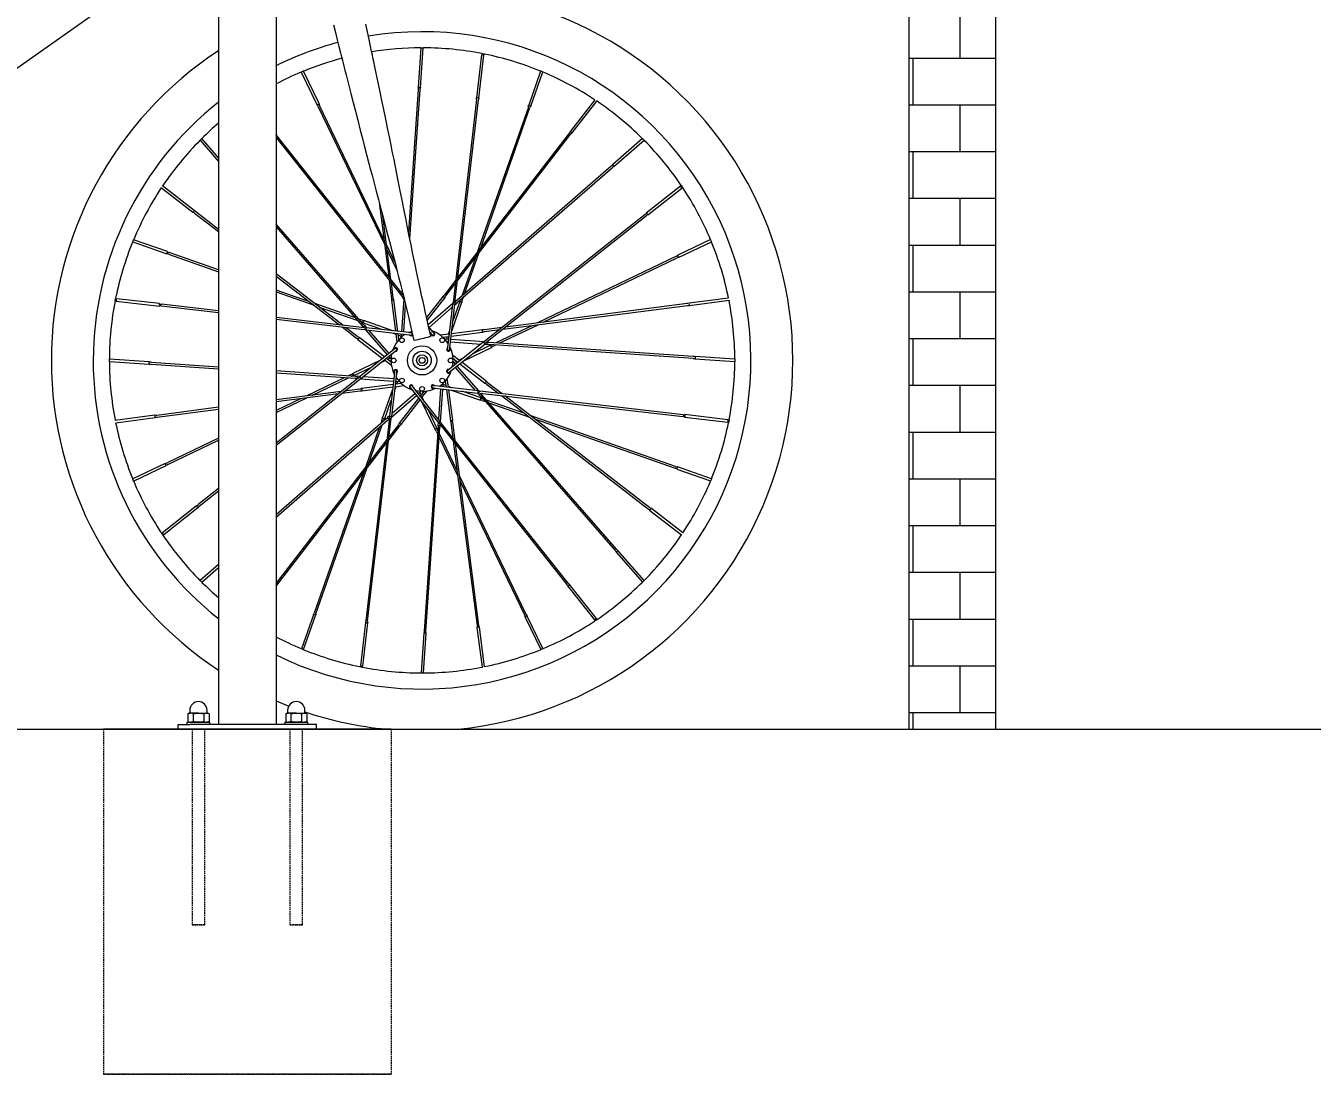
# Model space of a CAD drawing. Header units: millimetres. Extents: x 468 to 13607, y -402 to 3127.
# Drawn here: x 10527 to 11645, y 1737 to 2648 of the extents above; entities that cross this region are included whole.
import ezdxf

# ---------------------------------------------------------------- set-up
doc = ezdxf.new("R2010")
doc.units = ezdxf.units.MM
doc.linetypes.add('HIDDEN', pattern=[1.905, 1.27, -0.635])
for name, color, linetype, lineweight in [('ZANO_R', 7, 'Continuous', 0), ('ZANO_R_przerywana', 7, 'HIDDEN', 0), ('ZANO_W', 1, 'Continuous', 0)]:
    doc.layers.add(name, color=color, linetype=linetype, lineweight=lineweight)
doc.styles.get("Standard").update_dxf_attribs({"font": 'ARIALUNI.TTF'})
doc.dimstyles.new('pl i ang', dxfattribs={"dimtxt": 50, "dimasz": 50, "dimexe": 1.25, "dimexo": 0.625, "dimgap": 10, "dimtad": 1, "dimtoh": 1, "dimtxsty": 'Standard', "dimcen": 2.5, "dimclrd": 1, "dimclre": 1, "dimclrt": 1, "dimadec": 0, "dimazin": 0, "dimtfac": 1, "dimtmove": 0, "dimatfit": 3, "dimfxl": 1, "dimarcsym": 1})

# ---------------------------------------------------------------- blocks, each defined once
blk = doc.blocks.new('*D496')
at = {"layer": 'ZANO_W', "color": 1, "lineweight": -2}
blk.add_arc((9994.4, 2786.6), 159.7, 284.3922, 345.6078, dxfattribs=at)
at = {"layer": 'ZANO_W', "color": 1}
for points in [[(10155.7, 2746.1), (10142.4, 2747.7), (10154.1, 2786.6)], [(10033.2, 2638.6), (10034.9, 2625.3), (9994.4, 2626.9)]]:
    blk.add_solid(points, dxfattribs=at)
at = {"layer": 'ZANO_W', "color": 1, "insert": (10085.7, 2695.3), "char_height": 40, "attachment_point": 5, "rotation": 45}
blk.add_mtext('90%%d', dxfattribs=at)

msp = doc.modelspace()

# ---------------------------------------------------------------- hatches: boundary and pattern name
at = {"layer": 'ZANO_R', "ltscale": 10, "transparency": 33554602}
h = msp.add_hatch(dxfattribs=at)
h.set_pattern_fill('AR-B816', color=256, scale=0.2)
h.set_pattern_definition([(0, (0, 2660.636), (0, 40.64), []), (90, (0, 2660.636), (-40.64, 40.64), [40.64, -40.64])])
h.paths.add_polyline_path([(11294.4, 3036.6), (11294.4, 2036.6), (11369.4, 2036.6), (11369.4, 3036.6)])

# ---------------------------------------------------------------- linework, layer by layer
at = {"layer": 'ZANO_R'}
for p, q in [((11294.4, 2036.6), (11294.4, 3036.6)), ((11369.4, 3036.6), (11369.4, 2036.6)), ((10744.4, 2836.6), (10744.4, 2040.6)), ((10694.4, 2786.6), (10694.4, 2040.6)), ((10668.9, 2050.6), (10667.7, 2049.9)), ((10667.7, 2049.9), (10667.7, 2043.3)), ((10668.9, 2050.6), (10670, 2050.6)), ((10669.4, 2053.1), (10669.4, 2050.8)), ((10676.9, 2050.6), (10670, 2050.6)), ((10672.3, 2049.9), (10672.3, 2043.3)), ((10676.9, 2050.6), (10683.8, 2050.6)), ((10681.5, 2049.9), (10681.5, 2043.3)), ((10683.8, 2050.6), (10684.9, 2050.6)), ((10684.4, 2050.8), (10684.4, 2053.1)), ((10686.1, 2049.9), (10684.9, 2050.6)), ((10686.1, 2049.9), (10686.1, 2043.3)), ((10753.9, 2050.6), (10752.7, 2049.9)), ((10752.7, 2049.9), (10752.7, 2043.3)), ((10753.9, 2050.6), (10755, 2050.6)), ((10754.4, 2053.1), (10754.4, 2050.8)), ((10761.9, 2050.6), (10755, 2050.6)), ((10757.3, 2049.9), (10757.3, 2043.3)), ((10761.9, 2050.6), (10768.8, 2050.6)), ((10766.5, 2049.9), (10766.5, 2043.3)), ((10768.8, 2050.6), (10769.9, 2050.6)), ((10769.4, 2050.8), (10769.4, 2053.1)), ((10771.1, 2049.9), (10769.9, 2050.6)), ((10771.1, 2049.9), (10771.1, 2043.3)), ((9415.7, 2036.6), (11795.8, 2036.6)), ((10594.4, 2036.6), (10844.4, 2036.6)), ((10844.4, 2036.6), (10594.4, 2036.6)), ((10659.4, 2036.6), (10659.4, 2040.6)), ((10659.4, 2040.6), (10669.4, 2040.6)), ((10666.9, 2042.6), (10666.9, 2040.6)), ((10666.9, 2042.6), (10686.9, 2042.6)), ((10667.7, 2043.3), (10668.9, 2042.6)), ((10769.4, 2040.6), (10669.4, 2040.6)), ((10682.4, 2036.6), (10671.4, 2036.6)), ((10682.4, 2036.6), (10671.4, 2036.6)), ((10684.9, 2042.6), (10686.1, 2043.3)), ((10686.9, 2040.6), (10686.9, 2042.6)), ((10751.9, 2042.6), (10751.9, 2040.6)), ((10751.9, 2042.6), (10771.9, 2042.6)), ((10752.7, 2043.3), (10753.9, 2042.6)), ((10767.4, 2036.6), (10756.4, 2036.6)), ((10767.4, 2036.6), (10756.4, 2036.6)), ((10779.4, 2040.6), (10769.4, 2040.6)), ((10769.9, 2042.6), (10771.1, 2043.3)), ((10771.9, 2040.6), (10771.9, 2042.6)), ((10779.4, 2036.6), (10779.4, 2040.6)), ((10844.6, 2036.6), (10871.2, 2036.6)), ((10871.2, 2036.6), (10902.3, 2036.6))]:
    msp.add_line(p, q, dxfattribs=at)
at = {"layer": 'ZANO_R', "color": 253}
for p, q in [((10331.8, 2479.2), (10656, 2707.8)), ((10870.2, 2628.9), (10867.8, 2594.3)), ((10869.8, 2594.2), (10872.2, 2628.9)), ((10922.8, 2622.9), (10918.5, 2585.5)), ((10920.5, 2585.2), (10924.8, 2622.6)), ((10766.2, 2607.8), (10779.8, 2579.5)), ((10781.7, 2580.4), (10768.1, 2608.6)), ((10974.2, 2608.6), (10963.8, 2579)), ((10965.7, 2578.3), (10976.1, 2607.9)), ((10867.9, 2592.8), (10859.4, 2468.7)), ((10860.5, 2463), (10869.5, 2592.7)), ((10918.5, 2583.9), (10898.1, 2407.5)), ((10899.6, 2407.3), (10920.1, 2583.7)), ((11021.2, 2583.8), (11000, 2556.3)), ((11001.7, 2555.1), (11022.9, 2582.6)), ((10780.7, 2578.2), (10838.7, 2457.5)), ((10838.1, 2462.3), (10782.1, 2578.8)), ((10963.5, 2577.4), (10919.1, 2451.1)), ((10922.1, 2454.9), (10964.9, 2576.9)), ((10678.3, 2548.6), (10694.4, 2530.2)), ((10694.4, 2533.2), (10679.8, 2550)), ((10744.8, 2553.3), (10744.4, 2553.8)), ((10744.4, 2550.9), (10854.7, 2411.7)), ((10854.8, 2414.1), (10745.6, 2551.9)), ((10901.8, 2426.1), (11000.5, 2554)), ((10999.3, 2554.9), (10902.1, 2429)), ((11062.6, 2550.1), (11036.5, 2527.3)), ((11037.8, 2525.8), (11064, 2548.6)), ((11035.5, 2526.1), (10901.3, 2409.2)), ((10902.3, 2408.1), (11036.5, 2524.9)), ((10644.7, 2507.2), (10672.1, 2486)), ((10673.3, 2487.6), (10645.8, 2508.9)), ((11095.6, 2508.6), (11066, 2485.2)), ((11067.3, 2483.6), (11096.8, 2507)), ((10834, 2494.3), (10842.3, 2429.8)), ((10673.5, 2485.3), (10694.4, 2469.1)), ((10694.4, 2471), (10674.4, 2486.5)), ((10844.1, 2427.5), (10837, 2482.9)), ((11065, 2484), (10925.8, 2373.8)), ((10926.7, 2372.6), (11065.9, 2482.8)), ((10820.4, 2388.3), (10744.4, 2475.5)), ((10744.4, 2473.2), (10819.2, 2387.3)), ((10619.8, 2460.1), (10649.4, 2449.7)), ((10650.1, 2451.7), (10620.6, 2462)), ((11121.8, 2462.2), (11093.5, 2448.6)), ((11094.4, 2446.8), (11122.6, 2460.3)), ((10651, 2449.5), (10694.4, 2434.2)), ((10694.4, 2435.8), (10651.5, 2450.9)), ((10847.5, 2442.6), (10840.2, 2457.9)), ((10840.8, 2453.1), (10849.5, 2435.1)), ((10908.1, 2415.1), (10920.5, 2450.3)), ((10917.5, 2446.5), (10905.8, 2413.1)), ((11092.2, 2447.7), (10971.5, 2389.7)), ((10976.3, 2390.3), (11092.9, 2446.3)), ((10802.4, 2387.7), (10744.4, 2432.5)), ((10744.4, 2430.5), (10799.4, 2388.1)), ((10842.7, 2426.9), (10844.7, 2411.1)), ((10900.3, 2426.7), (10890.6, 2414.1)), ((10773.5, 2408.1), (10744.4, 2418.3)), ((10744.4, 2416.7), (10777.3, 2405.1)), ((10846.2, 2411.3), (10844.5, 2424.6)), ((10891.8, 2413.2), (10900, 2423.7)), ((10605.5, 2408.8), (10643, 2404.4)), ((10643.2, 2406.5), (10605.8, 2410.8)), ((10644.5, 2404.5), (10694.4, 2398.7)), ((10694.4, 2400.3), (10644.7, 2406)), ((10813.3, 2394.1), (10778.1, 2406.5)), ((10781.9, 2403.5), (10815.3, 2391.8)), ((10844.6, 2409.5), (10848.1, 2382.7)), ((10850.2, 2382.4), (10846.7, 2409.8)), ((10855.2, 2410.8), (10853.2, 2382.1)), ((10855.2, 2381.9), (10856.9, 2405.5)), ((10855.4, 2410.3), (10855.8, 2409.9)), ((10889.4, 2413), (10875.1, 2394.5)), ((10875.7, 2391.9), (10891.1, 2411.8)), ((10897.8, 2406.5), (10876.6, 2388)), ((10877.3, 2385.9), (10897.3, 2403.4)), ((10897.6, 2405.9), (10893.3, 2368.5)), ((10895.3, 2368.3), (10899.7, 2405.7)), ((10897, 2382.6), (10905.8, 2407.8)), ((10903.9, 2408.5), (10898, 2391.7)), ((10899.6, 2405.4), (10901.3, 2406.8)), ((10900, 2408.4), (10899.7, 2408.1)), ((10904.8, 2410.2), (10904.7, 2409.9)), ((10906.1, 2409.4), (10907.1, 2412.2)), ((10941.5, 2384.3), (11101.8, 2405)), ((11101.6, 2406.5), (10943.8, 2386.1)), ((11137.5, 2411.3), (11103.1, 2406.9)), ((11103.4, 2404.9), (11137.9, 2409.4)), ((10821.1, 2385.6), (10744.4, 2394.5)), ((10744.4, 2392.9), (10821, 2384)), ((10819, 2392.1), (10816.2, 2393.1)), ((10801.8, 2386.3), (10814.3, 2376.6)), ((10815.3, 2377.8), (10804.7, 2385.9)), ((10818.2, 2390.8), (10818.5, 2390.6)), ((10819.9, 2389.9), (10836.7, 2384)), ((10820, 2386), (10820.3, 2385.6)), ((10845.8, 2382.9), (10820.6, 2391.8)), ((10823.1, 2385.6), (10821.6, 2387.3)), ((10821.9, 2383.8), (10840.9, 2362.1)), ((10822.5, 2383.6), (10859.9, 2379.3)), ((10860.1, 2381.3), (10822.7, 2385.6)), ((10842.5, 2363.3), (10825.1, 2383.3)), ((10845.4, 2381), (10848.5, 2379.9)), ((10860.7, 2381.2), (10861.1, 2381.5)), ((10880.4, 2382.1), (10877, 2386.4)), ((10878.1, 2381.8), (10878.8, 2380.8)), ((10895, 2383), (10893.9, 2380)), ((10896.5, 2378.2), (10923.8, 2381.8)), ((10923.6, 2383.8), (10896.7, 2380.3)), ((10940.9, 2385.8), (10925.2, 2383.7)), ((10925.4, 2382.2), (10938.6, 2383.9)), ((10967.1, 2387.6), (10935.2, 2372.3)), ((10938.3, 2372.1), (10971.9, 2388.2)), ((10815.4, 2375.4), (10836.9, 2358.9)), ((10838.5, 2360.2), (10816.6, 2377)), ((10848.4, 2380.6), (10849.3, 2373)), ((10851.1, 2375.2), (10850.4, 2380.4)), ((10850.6, 2379.1), (10852.9, 2378.3)), ((10853.1, 2380.1), (10852.9, 2377)), ((10855, 2378.8), (10855.1, 2379.8)), ((10855.9, 2379.4), (10855.1, 2379.7)), ((10894.6, 2380.1), (10887, 2379.1)), ((10889.2, 2377.3), (10894.4, 2378)), ((10894.1, 2375.4), (10891, 2375.6)), ((10893.1, 2377.8), (10892.3, 2375.5)), ((10892.8, 2373.4), (10893.9, 2373.3)), ((10893.4, 2372.5), (10893.7, 2373.3)), ((10924.4, 2373), (10894.9, 2349.6)), ((10895.9, 2373.2), (10922.3, 2371.4)), ((10924.9, 2373.2), (10896.1, 2375.2)), ((10896.1, 2348), (10925.6, 2371.4)), ((10930.6, 2370.3), (10914.6, 2362.7)), ((10925.4, 2371.2), (10927.6, 2371)), ((10927.8, 2373), (10927.3, 2373.1)), ((10929.2, 2371.2), (11106.7, 2359)), ((11106.8, 2360.5), (10929.3, 2372.7)), ((10932.4, 2370.9), (10932.1, 2370.8)), ((10932.8, 2369.4), (10935.5, 2370.7)), ((10846.3, 2366.4), (10816.8, 2343)), ((10818.1, 2341.4), (10847.6, 2364.8)), ((10844.3, 2355.7), (10840.2, 2358.9)), ((10841.1, 2358.1), (10843.4, 2359.2)), ((10842.2, 2360.5), (10844.3, 2358.2)), ((10844.5, 2361), (10843.8, 2361.8)), ((10844.7, 2362.1), (10843.9, 2361.7)), ((10903.9, 2356.8), (10897.9, 2361.5)), ((10898.2, 2358.7), (10902.3, 2355.5)), ((10906.3, 2358.7), (10903.4, 2357.3)), ((10907.4, 2356.9), (10931.5, 2368.5)), ((11108.2, 2358.6), (11142.9, 2356.2)), ((11142.9, 2358.3), (11108.4, 2360.6)), ((10634.2, 2355.8), (10599.5, 2358.2)), ((10599.5, 2356.1), (10634.1, 2353.8)), ((10635.7, 2353.9), (10694.4, 2349.9)), ((10694.4, 2351.4), (10635.8, 2355.4)), ((10813.3, 2343.2), (10744.4, 2348)), ((10835.1, 2357.5), (10811, 2345.9)), ((10811.8, 2344), (10827.8, 2351.7)), ((10836.2, 2355.7), (10839.1, 2357.1)), ((10838.5, 2357.6), (10844.6, 2352.9)), ((10847.3, 2347.7), (10847.3, 2347.5)), ((10897.8, 2352.3), (10898.6, 2352.7)), ((10897.9, 2353.4), (10898.6, 2352.6)), ((10900.2, 2353.9), (10898.2, 2356.2)), ((10901.3, 2356.3), (10899.1, 2355.2)), ((10900, 2351.1), (10917.4, 2331.1)), ((10920.5, 2330.6), (10901.6, 2352.3)), ((10904, 2354.2), (10925.8, 2337.4)), ((10927, 2339), (10905.6, 2355.5)), ((10744.4, 2346.4), (10813.1, 2341.7)), ((10815.7, 2341.8), (10744.4, 2285.3)), ((10744.4, 2283.4), (10816.7, 2340.6)), ((10804.2, 2342.3), (10770.5, 2326.2)), ((10775.3, 2326.8), (10807.2, 2342.1)), ((10809.7, 2345), (10806.9, 2343.7)), ((10810, 2343.4), (10810.3, 2343.6)), ((10814.7, 2341.3), (10815.1, 2341.3)), ((10817.1, 2343.2), (10814.8, 2343.4)), ((10817.6, 2341.1), (10846.3, 2339.2)), ((10846, 2336.1), (10818.6, 2332.6)), ((10846.6, 2341.2), (10820.1, 2343)), ((10847.1, 2346.1), (10842.8, 2308.7)), ((10844.8, 2308.4), (10849.2, 2345.9)), ((10853.2, 2337.1), (10848.1, 2336.4)), ((10848.4, 2339), (10851.5, 2338.8)), ((10849.7, 2341), (10848.6, 2341.1)), ((10849, 2341.9), (10848.7, 2341)), ((10849.3, 2336.6), (10850.1, 2338.9)), ((10889.4, 2334.3), (10889.6, 2337.4)), ((10891.8, 2335.3), (10889.5, 2336.1)), ((10891.3, 2339.2), (10892, 2334)), ((10894.1, 2333.8), (10893.1, 2341.4)), ((10927.2, 2336.6), (10937.8, 2328.5)), ((10940.7, 2328.1), (10928.1, 2337.8)), ((10800.9, 2330.1), (10744.4, 2322.8)), ((10744.4, 2321.3), (10798.6, 2328.3)), ((10801.5, 2328.6), (10817.3, 2330.7)), ((10817.1, 2332.2), (10803.9, 2330.5)), ((10818.9, 2330.6), (10845.7, 2334.1)), ((10845.5, 2331.8), (10836.6, 2306.6)), ((10844.6, 2307.9), (10866.4, 2326.8)), ((10865.1, 2328.4), (10845.1, 2311)), ((10847.5, 2331.4), (10848.6, 2334.4)), ((10847.8, 2334.3), (10855.4, 2335.3)), ((10862, 2332.3), (10885.4, 2302.8)), ((10887, 2304), (10863.6, 2333.6)), ((10866.4, 2330.7), (10866.7, 2329.9)), ((10867.4, 2330.5), (10866.6, 2329.8)), ((10867.9, 2328.2), (10870.2, 2330.2)), ((10870.3, 2327.1), (10869.2, 2329.3)), ((10872.7, 2330.2), (10869.5, 2326.1)), ((10870.8, 2324.5), (10875.5, 2330.6)), ((10872.7, 2322.1), (10871.3, 2325.1)), ((10882.3, 2333.1), (10919.7, 2328.8)), ((10920, 2330.8), (10882.6, 2335.1)), ((10887.2, 2332.5), (10885.4, 2306.1)), ((10886.5, 2335), (10887.4, 2334.7)), ((10887.3, 2303.5), (10889.2, 2332.3)), ((10887.4, 2335.6), (10887.4, 2334.6)), ((10892.3, 2332), (10895.8, 2304.6)), ((10897.1, 2333.4), (10894, 2334.5)), ((10897.8, 2304.8), (10894.4, 2331.7)), ((10896.6, 2331.4), (10921.8, 2322.6)), ((10922.5, 2324.5), (10905.8, 2330.4)), ((10919.4, 2328.8), (10920.9, 2327.1)), ((10921.3, 2328.8), (11097.7, 2308.4)), ((11097.9, 2309.9), (10921.5, 2330.3)), ((10922.4, 2328.4), (10922.1, 2328.7)), ((10922.1, 2326.1), (11039, 2192)), ((11040.1, 2193), (10923.2, 2327.1)), ((10940.1, 2326.7), (11068, 2227.9)), ((11069, 2229.1), (10943, 2326.3)), ((10694.4, 2316.4), (10640.7, 2309.4)), ((10640.8, 2307.9), (10694.4, 2314.8)), ((10744.4, 2311.9), (10771, 2324.7)), ((10766.2, 2324.1), (10744.4, 2313.6)), ((10838.5, 2305.9), (10844.4, 2322.7)), ((10868.3, 2324.5), (10851.4, 2302.6)), ((10853, 2301.4), (10869.6, 2322.8)), ((10871, 2321), (10882.5, 2296.9)), ((10884.4, 2297.8), (10876.7, 2313.8)), ((10923.4, 2322.3), (10926.3, 2321.3)), ((10924.2, 2323.6), (10923.9, 2323.7)), ((10960.5, 2310.9), (10927.1, 2322.6)), ((10929.2, 2320.3), (10964.4, 2307.9)), ((10639.1, 2309.5), (10604.6, 2305)), ((10605, 2303), (10639.3, 2307.5)), ((10840.1, 2306.3), (10744.4, 2222.9)), ((10744.4, 2220.9), (10841.1, 2305.2)), ((10842.9, 2307.1), (10822.4, 2130.7)), ((10823.9, 2130.5), (10844.4, 2306.9)), ((10836.3, 2305), (10835.3, 2302.2)), ((10837.7, 2304.2), (10837.8, 2304.5)), ((10842.8, 2309), (10841.1, 2307.5)), ((10842.5, 2306), (10842.8, 2306.3)), ((10885.2, 2303.1), (10885, 2300.8)), ((10998.1, 2163.4), (10887.8, 2302.7)), ((10896.3, 2303.1), (10898, 2289.8)), ((10899.8, 2287.5), (10897.8, 2303.3)), ((11091.5, 2264.9), (10965.1, 2309.3)), ((10968.9, 2306.3), (11091, 2263.5)), ((11099.3, 2307.9), (11136.7, 2303.6)), ((11136.9, 2305.6), (11099.5, 2310)), ((10834.3, 2299.3), (10822, 2264.1)), ((10824.9, 2267.9), (10836.6, 2301.3)), ((10842.2, 2287.7), (10851.9, 2300.3)), ((10850.6, 2301.2), (10842.5, 2290.7)), ((10885.2, 2299.2), (10873, 2121.7)), ((10874.5, 2121.6), (10886.7, 2299.1)), ((10883.5, 2295.6), (10884.8, 2292.9)), ((10885, 2296), (10884.8, 2296.3)), ((10901.6, 2261.3), (10886.3, 2293.2)), ((10886.6, 2301.7), (10996.9, 2162.5)), ((10887.1, 2300.7), (10887.1, 2301.1)), ((10694.4, 2289.6), (10649.6, 2268.1)), ((10650.2, 2266.7), (10694.4, 2287.9)), ((10840.7, 2288.3), (10744.4, 2163.5)), ((10744.4, 2161), (10840.3, 2285.4)), ((10886.1, 2290.1), (10902.3, 2256.5)), ((10898.3, 2286.9), (10919, 2126.6)), ((10920.5, 2126.8), (10900.2, 2284.6)), ((10648.1, 2267.6), (10619.9, 2254.1)), ((10620.6, 2252.2), (10648.9, 2265.8)), ((10820.4, 2259.5), (10777.5, 2137.4)), ((10779, 2136.9), (10823.3, 2263.3)), ((11092.4, 2262.7), (11121.9, 2252.4)), ((11122.7, 2254.2), (11093, 2264.6)), ((10961.7, 2136.2), (10903.7, 2256.9)), ((10904.4, 2252.1), (10960.4, 2135.5)), ((10694.4, 2245.7), (10676.5, 2231.5)), ((10677.5, 2230.4), (10694.4, 2243.8)), ((10675.1, 2230.8), (10645.6, 2207.4)), ((10646.9, 2205.8), (10676.4, 2229.2)), ((11069.1, 2226.8), (11096.7, 2205.5)), ((11097.8, 2207.2), (11070.4, 2228.4)), ((11064.1, 2165.8), (11041.3, 2191.9)), ((10694.4, 2179.7), (10678.4, 2165.8)), ((11039.8, 2190.6), (11062.7, 2164.4)), ((10679.9, 2164.3), (10694.4, 2177)), ((10997.6, 2161.1), (11021, 2131.6)), ((11022.6, 2132.9), (10999.2, 2162.4)), ((10776.8, 2136.1), (10766.4, 2106.5)), ((10768.3, 2105.8), (10778.7, 2135.4)), ((10976.2, 2106.6), (10962.6, 2134.9)), ((10822, 2129.2), (10817.6, 2091.7)), ((10819.6, 2091.5), (10824, 2128.9)), ((10918.9, 2125), (10923.4, 2090.5)), ((10925.4, 2090.9), (10921, 2125.3)), ((10960.8, 2134), (10974.3, 2105.8)), ((10872.6, 2120.2), (10870.3, 2085.5)), ((10872.3, 2085.5), (10874.7, 2120.1))]:
    msp.add_line(p, q, dxfattribs=at)
at = {"layer": 'ZANO_R', "color": 253, "flags": 128}
for points in [[(10878.9, 2378.1), (10876.9, 2386.5), (10875.3, 2393.7), (10873.9, 2399.6), (10872.9, 2404.3), (10872, 2408.3), (10871.1, 2412.5), (10870.1, 2416.9), (10868.4, 2425.2), (10866.7, 2433.1), (10865.1, 2440.5), (10864.1, 2445.6), (10863, 2450.9), (10861.7, 2457.5), (10860.1, 2465.2), (10858.6, 2472.5), (10857.3, 2479.5), (10855.9, 2486), (10853.9, 2496.5), (10852, 2506), (10850.2, 2514.7), (10848.6, 2522.6), (10847.8, 2526.9), (10846.8, 2531.9), (10845.6, 2537.7), (10844.2, 2544.4), (10842.8, 2551.4), (10841.5, 2558), (10839.6, 2567), (10837.9, 2575.3), (10836.3, 2583), (10834.7, 2590.7), (10833, 2598.7), (10831.3, 2607), (10830.1, 2612.5), (10829.2, 2617), (10828.5, 2620.1), (10828, 2622.5), (10827.3, 2625.8), (10826.4, 2630.3), (10825.2, 2636), (10823.8, 2642.8), (10822.4, 2649.4)], [(10794.1, 2649), (10795.9, 2642.1), (10797.5, 2635.7), (10799, 2629.9), (10800.3, 2624.6), (10801.2, 2621), (10802, 2618), (10802.6, 2615.6), (10803.3, 2613), (10804.1, 2609.6), (10805.2, 2605.5), (10807.3, 2597.2), (10809.3, 2589.1), (10811.3, 2581.3), (10813.3, 2573.8), (10815.3, 2565.9), (10817.5, 2557.3), (10819.3, 2550.2), (10821.2, 2542.7), (10823.2, 2535.1), (10825, 2528.4), (10826.5, 2522.7), (10827.7, 2518.1), (10828.9, 2513.6), (10830.1, 2509), (10831.4, 2504.2), (10833.3, 2496.9), (10835.4, 2489), (10837.6, 2480.5), (10840.1, 2471), (10842.9, 2460.5), (10844.9, 2452.7), (10846.6, 2446.2), (10848, 2441), (10849.3, 2435.7), (10850.8, 2429.9), (10852.3, 2423.8), (10853.9, 2417.4), (10854.9, 2413.4), (10855.9, 2409.6), (10856.8, 2405.8), (10857.6, 2402.3), (10858.5, 2398.6), (10859.6, 2394), (10860.9, 2388.5), (10862.4, 2382.1), (10864.1, 2374.6)], [(10870, 2628.9), (10870, 2628.9), (10870.1, 2628.9), (10870.3, 2628.9), (10870.7, 2628.9), (10871.1, 2628.9), (10871.5, 2628.9), (10871.9, 2628.9), (10872.2, 2628.9), (10872.4, 2628.9), (10872.5, 2628.9)], [(10923, 2623.9), (10923, 2623.9), (10923.1, 2623.9), (10923.3, 2623.9), (10923.7, 2623.8), (10924.1, 2623.7), (10924.5, 2623.7), (10924.9, 2623.6), (10925.2, 2623.5), (10925.4, 2623.4), (10925.5, 2623.4), (10925.5, 2623.4)], [(10867.8, 2594.3), (10867.8, 2594.3), (10867.9, 2594.4), (10868.1, 2594.4), (10868.4, 2594.4), (10868.8, 2594.4), (10869.2, 2594.4), (10869.5, 2594.3), (10869.7, 2594.3), (10869.8, 2594.2), (10869.8, 2594.2)], [(10867.8, 2594.3), (10867.9, 2593.4), (10867.9, 2592.8)], [(10869.5, 2592.6), (10869.5, 2593.2), (10869.8, 2594.2)], [(10919.5, 2585.5), (10919.9, 2585.5), (10920.2, 2585.4), (10920.4, 2585.3), (10920.5, 2585.2), (10920.5, 2585.2)], [(11021.1, 2583.8), (11021.1, 2583.8), (11021.2, 2583.8)], [(10678.2, 2548.4), (10678.3, 2548.5), (10678.4, 2548.6), (10678.6, 2548.8), (10678.9, 2549.1), (10679.2, 2549.4), (10679.5, 2549.7), (10679.7, 2550), (10679.9, 2550.1), (10680, 2550.2), (10680, 2550.2)], [(10744.4, 2553.1), (10744.5, 2553.2), (10744.7, 2553.3), (10744.8, 2553.3), (10744.8, 2553.3)], [(11000, 2556.3), (10999.6, 2555.5), (10999.3, 2555)], [(11000.5, 2554), (11000.9, 2554.5), (11001.7, 2555.1)], [(11062.5, 2550.2), (11062.5, 2550.2), (11062.6, 2550), (11062.9, 2549.8), (11063.1, 2549.6), (11063.4, 2549.3), (11063.7, 2549), (11064, 2548.7), (11064.1, 2548.5), (11064.2, 2548.4), (11064.2, 2548.4)], [(11036.5, 2527.3), (11035.9, 2526.5), (11035.4, 2526.1)], [(11036.5, 2527.3), (11036.5, 2527.3), (11036.6, 2527.3), (11036.8, 2527.2), (11037, 2526.9), (11037.3, 2526.6), (11037.5, 2526.3), (11037.7, 2526.1), (11037.8, 2525.9), (11037.8, 2525.8), (11037.8, 2525.8)], [(11036.5, 2524.9), (11036.9, 2525.3), (11037.8, 2525.8)], [(10644.6, 2507.1), (10644.7, 2507.1), (10644.7, 2507.2)], [(10645.6, 2508.6), (10645.8, 2508.9), (10646, 2509.1), (10646, 2509.2), (10646, 2509.2)], [(11096.4, 2509.2), (11096.5, 2509.2), (11096.6, 2509), (11096.8, 2508.8), (11097, 2508.4), (11097.2, 2508.1), (11097.4, 2507.7), (11097.6, 2507.4), (11097.8, 2507.2), (11097.8, 2507.1), (11097.8, 2507.1)], [(10672.1, 2486), (10672.9, 2485.6), (10673.5, 2485.2)], [(10674.4, 2486.5), (10674, 2486.8), (10673.3, 2487.6)], [(11066.8, 2484.5), (11067, 2484.2), (11067.2, 2483.9), (11067.3, 2483.7), (11067.3, 2483.6), (11067.3, 2483.6)], [(10619.7, 2460), (10619.7, 2460), (10619.8, 2460.1), (10619.8, 2460.3), (10619.9, 2460.6), (10620.1, 2461), (10620.2, 2461.3), (10620.4, 2461.7), (10620.5, 2462), (10620.7, 2462.2), (10620.7, 2462.3), (10620.7, 2462.3)], [(10604.5, 2409), (10604.5, 2409), (10604.5, 2409.2), (10604.6, 2409.5), (10604.7, 2409.9), (10604.7, 2410.3), (10604.8, 2410.7), (10604.9, 2411.1), (10605, 2411.3), (10605, 2411.4), (10605, 2411.4)], [(10642.9, 2405.5), (10643, 2405.8), (10643, 2406.2), (10643.1, 2406.4), (10643.2, 2406.5), (10643.2, 2406.5)], [(10844.7, 2411.1), (10844.7, 2410.5), (10844.6, 2409.6)], [(10846.7, 2409.8), (10846.7, 2409.8), (10846.6, 2409.7), (10846.4, 2409.7), (10846, 2409.6), (10845.7, 2409.5), (10845.3, 2409.5), (10844.9, 2409.5), (10844.7, 2409.5), (10844.6, 2409.5), (10844.6, 2409.6)], [(10846.7, 2409.8), (10846.3, 2410.7), (10846.2, 2411.3)], [(10855.6, 2410.6), (10855.5, 2410.4), (10855.4, 2410.3)], [(10890.6, 2414.1), (10890.2, 2413.7), (10889.4, 2413)], [(10891.1, 2411.8), (10891.1, 2411.8), (10891, 2411.8), (10890.8, 2411.9), (10890.5, 2412.1), (10890.2, 2412.3), (10889.9, 2412.5), (10889.6, 2412.8), (10889.5, 2412.9), (10889.4, 2413), (10889.4, 2413)], [(10891.1, 2411.8), (10891.4, 2412.6), (10891.8, 2413.1)], [(10901.3, 2409.2), (10900.9, 2408.9), (10900, 2408.4)], [(10901.4, 2406.8), (10901.9, 2407.6), (10902.4, 2408)], [(10904.8, 2408), (10904.5, 2408.1), (10904.2, 2408.3), (10904, 2408.4), (10903.9, 2408.5), (10903.9, 2408.5)], [(11103.1, 2406.9), (11102.2, 2406.6), (11101.6, 2406.5)], [(11101.8, 2404.9), (11102.4, 2405), (11103.4, 2404.9)], [(11137.5, 2411.4), (11137.5, 2411.4), (11137.5, 2411.3)], [(11137.8, 2409.6), (11137.9, 2409.3), (11137.9, 2409.1), (11137.9, 2409), (11137.9, 2409)], [(10819.2, 2387.3), (10819.6, 2386.8), (10820, 2386)], [(10820.4, 2390.8), (10820.3, 2390.4), (10820.1, 2390.1), (10820, 2389.9), (10819.9, 2389.9), (10819.9, 2389.9)], [(10821.6, 2387.3), (10820.8, 2387.9), (10820.4, 2388.3)], [(10859.3, 2381.4), (10860.7, 2382.1), (10862.3, 2382.6)], [(10861.9, 2381.1), (10861.8, 2381.1), (10861.7, 2381.1), (10861.6, 2381.1), (10861.3, 2381.1), (10861.1, 2381.2), (10860.8, 2381.2), (10860.4, 2381.2), (10860.1, 2381.3)], [(10878.8, 2380.8), (10879, 2380.6), (10879.2, 2380.3), (10879.4, 2380.1), (10879.6, 2379.9), (10879.7, 2379.7), (10879.8, 2379.6), (10879.9, 2379.5), (10879.9, 2379.4)], [(10881.5, 2380.7), (10881.5, 2380.7), (10881.4, 2380.8), (10881.3, 2380.9), (10881.2, 2381.1), (10881, 2381.3), (10880.8, 2381.6), (10880.6, 2381.8), (10880.4, 2382.1)], [(10923.8, 2381.8), (10923.8, 2381.8), (10923.8, 2381.8), (10923.7, 2382.1), (10923.6, 2382.4), (10923.6, 2382.8), (10923.5, 2383.1), (10923.5, 2383.5), (10923.5, 2383.7), (10923.6, 2383.8), (10923.6, 2383.8)], [(10925.2, 2383.8), (10924.6, 2383.7), (10923.6, 2383.8)], [(10923.9, 2381.8), (10924.7, 2382.1), (10925.4, 2382.2)], [(10814.3, 2376.5), (10814.8, 2376.2), (10815.4, 2375.4)], [(10816.6, 2377), (10815.8, 2377.4), (10815.3, 2377.8)], [(10816.6, 2377), (10816.6, 2377), (10816.6, 2376.9), (10816.5, 2376.7), (10816.4, 2376.4), (10816.1, 2376.1), (10815.9, 2375.8), (10815.7, 2375.6), (10815.5, 2375.4), (10815.4, 2375.4), (10815.4, 2375.4)], [(10859.9, 2379.3), (10860.2, 2379.2), (10860.5, 2379.2), (10860.8, 2379.2), (10861.1, 2379.1), (10861.3, 2379.1), (10861.5, 2379.1), (10861.6, 2379.1), (10861.6, 2379.1)], [(10878.8, 2378), (10878.9, 2378), (10877.8, 2377.8)], [(10927.6, 2371), (10928.6, 2371.2), (10929.2, 2371.1)], [(10929.3, 2372.7), (10928.7, 2372.8), (10927.8, 2373.1)], [(10930.9, 2369.4), (10930.7, 2369.7), (10930.6, 2370), (10930.6, 2370.3), (10930.6, 2370.3), (10930.6, 2370.3)], [(10599.5, 2355.9), (10599.5, 2355.9), (10599.5, 2356), (10599.5, 2356.3), (10599.5, 2356.6), (10599.5, 2357), (10599.5, 2357.5), (10599.5, 2357.9), (10599.5, 2358.2), (10599.5, 2358.4), (10599.5, 2358.5), (10599.5, 2358.5)], [(10847.7, 2367.5), (10847.7, 2367.4), (10847.6, 2367.4), (10847.5, 2367.3), (10847.3, 2367.1), (10847.1, 2367), (10846.9, 2366.8), (10846.6, 2366.6), (10846.3, 2366.4)], [(10847.6, 2364.8), (10847.9, 2365), (10848.1, 2365.2), (10848.3, 2365.4), (10848.6, 2365.5), (10848.7, 2365.7), (10848.9, 2365.8), (10849, 2365.9), (10849, 2365.9)], [(10893.1, 2367.2), (10893.1, 2367.1), (10893, 2366.7)], [(10893.3, 2368.5), (10893.3, 2368.2), (10893.2, 2367.9), (10893.2, 2367.6), (10893.2, 2367.3), (10893.1, 2367.1), (10893.1, 2366.9), (10893.1, 2366.8), (10893.1, 2366.8)], [(10895.1, 2366.6), (10895.1, 2366.6), (10895.1, 2366.7), (10895.2, 2366.9), (10895.2, 2367.1), (10895.2, 2367.4), (10895.2, 2367.7), (10895.3, 2368), (10895.3, 2368.3)], [(11106.7, 2358.9), (11107.3, 2358.9), (11108.2, 2358.6)], [(11108.4, 2360.7), (11107.4, 2360.5), (11106.8, 2360.5)], [(11108.4, 2360.6), (11108.4, 2360.6), (11108.4, 2360.6), (11108.5, 2360.3), (11108.5, 2360), (11108.4, 2359.6), (11108.4, 2359.2), (11108.4, 2358.9), (11108.3, 2358.7), (11108.2, 2358.6), (11108.2, 2358.6)], [(11142.9, 2358.4), (11142.9, 2358.5), (11142.9, 2358.3), (11142.9, 2358.1), (11143, 2357.7), (11143, 2357.3), (11143, 2356.9), (11142.9, 2356.5), (11142.9, 2356.2), (11142.9, 2356), (11142.9, 2355.9)], [(10634.1, 2353.8), (10634.1, 2353.8), (10634, 2353.8), (10634, 2354.1), (10634, 2354.4), (10634, 2354.8), (10634, 2355.2), (10634.1, 2355.5), (10634.2, 2355.7), (10634.2, 2355.8), (10634.2, 2355.8)], [(10634.1, 2353.7), (10635, 2353.9), (10635.7, 2353.9)], [(10635.8, 2355.5), (10635.2, 2355.5), (10634.2, 2355.8)], [(10847.3, 2347.8), (10847.3, 2347.8), (10847.3, 2347.7), (10847.3, 2347.5), (10847.3, 2347.3), (10847.2, 2347), (10847.2, 2346.7), (10847.2, 2346.4), (10847.1, 2346.1)], [(10849.2, 2345.9), (10849.2, 2346.2), (10849.2, 2346.5), (10849.3, 2346.8), (10849.3, 2347.1), (10849.3, 2347.3), (10849.3, 2347.5), (10849.4, 2347.6), (10849.4, 2347.6)], [(10894.9, 2349.6), (10894.6, 2349.4), (10894.3, 2349.2), (10894.1, 2349), (10893.9, 2348.8), (10893.7, 2348.7), (10893.6, 2348.6), (10893.5, 2348.5), (10893.5, 2348.5)], [(10894.7, 2346.9), (10894.8, 2346.9), (10894.8, 2347), (10895, 2347.1), (10895.2, 2347.3), (10895.4, 2347.4), (10895.6, 2347.6), (10895.9, 2347.8), (10896.1, 2348)], [(10811.5, 2345), (10811.7, 2344.7), (10811.8, 2344.4), (10811.9, 2344.1), (10811.8, 2344), (10811.8, 2344)], [(10813.1, 2341.7), (10813.7, 2341.6), (10814.7, 2341.3)], [(10814.8, 2343.4), (10813.9, 2343.2), (10813.3, 2343.3)], [(10925.8, 2337.4), (10925.8, 2337.4), (10925.8, 2337.5), (10925.9, 2337.7), (10926.1, 2337.9), (10926.3, 2338.3), (10926.6, 2338.6), (10926.8, 2338.8), (10927, 2339), (10927, 2339), (10927, 2339)], [(10925.8, 2337.3), (10926.7, 2337), (10927.2, 2336.6)], [(10928.2, 2337.8), (10927.7, 2338.2), (10927.1, 2339)], [(10818.6, 2332.6), (10817.7, 2332.3), (10817.1, 2332.2)], [(10817.3, 2330.6), (10817.9, 2330.7), (10818.9, 2330.6)], [(10818.6, 2332.6), (10818.6, 2332.6), (10818.7, 2332.6), (10818.8, 2332.3), (10818.8, 2332), (10818.9, 2331.6), (10818.9, 2331.2), (10818.9, 2330.9), (10818.9, 2330.7), (10818.9, 2330.6), (10818.9, 2330.6)], [(10861, 2333.7), (10861, 2333.7), (10861, 2333.6), (10861.1, 2333.4), (10861.3, 2333.3), (10861.5, 2333.1), (10861.6, 2332.8), (10861.8, 2332.6), (10862, 2332.3)], [(10863.6, 2333.6), (10863.4, 2333.8), (10863.2, 2334.1), (10863, 2334.3), (10862.9, 2334.5), (10862.7, 2334.7), (10862.6, 2334.8), (10862.6, 2334.9), (10862.5, 2334.9)], [(10871.2, 2330.2), (10868.2, 2330.4), (10865.9, 2330.7)], [(10880.6, 2333.3), (10880.6, 2333.3), (10880.7, 2333.3), (10880.9, 2333.3), (10881.1, 2333.2), (10881.4, 2333.2), (10881.7, 2333.2), (10882, 2333.1), (10882.3, 2333.1)], [(10882.6, 2335.1), (10882.2, 2335.2), (10881.9, 2335.2), (10881.6, 2335.2), (10881.3, 2335.3), (10881.1, 2335.3), (10881, 2335.3), (10880.9, 2335.3), (10880.8, 2335.3)], [(10920.9, 2327.1), (10921.6, 2326.5), (10922.1, 2326.1)], [(10923.3, 2327.1), (10922.9, 2327.5), (10922.4, 2328.4)], [(10922, 2323.6), (10922.2, 2324), (10922.3, 2324.3), (10922.4, 2324.5), (10922.5, 2324.5), (10922.5, 2324.5)], [(10605, 2303), (10605, 2303), (10605, 2303)], [(10640.6, 2309.5), (10640.1, 2309.4), (10639.1, 2309.5)], [(10639.3, 2307.4), (10640.2, 2307.8), (10640.9, 2307.9)], [(10837.6, 2306.4), (10838, 2306.2), (10838.3, 2306.1), (10838.5, 2306), (10838.5, 2305.9), (10838.5, 2305.9)], [(10841.1, 2307.6), (10840.6, 2306.8), (10840.1, 2306.3)], [(10841.1, 2305.1), (10841.6, 2305.5), (10842.5, 2306)], [(10851.4, 2302.6), (10851, 2301.8), (10850.6, 2301.2)], [(10851.4, 2302.6), (10851.4, 2302.6), (10851.5, 2302.6), (10851.7, 2302.5), (10852, 2302.3), (10852.3, 2302.1), (10852.6, 2301.9), (10852.8, 2301.6), (10853, 2301.5), (10853, 2301.4), (10853, 2301.4)], [(10895.8, 2304.6), (10895.8, 2304.6), (10895.9, 2304.6), (10896.1, 2304.7), (10896.4, 2304.8), (10896.8, 2304.9), (10897.2, 2304.9), (10897.5, 2304.9), (10897.7, 2304.9), (10897.8, 2304.8), (10897.8, 2304.8)], [(10895.8, 2304.6), (10896.1, 2303.7), (10896.2, 2303.1)], [(10897.8, 2303.3), (10897.7, 2303.8), (10897.8, 2304.8)], [(11099.5, 2308.9), (11099.5, 2308.5), (11099.4, 2308.2), (11099.3, 2308), (11099.3, 2307.9), (11099.3, 2307.9)], [(11137.9, 2305.4), (11137.9, 2305.4), (11137.9, 2305.3), (11137.9, 2305.1), (11137.8, 2304.8), (11137.8, 2304.4), (11137.7, 2303.9), (11137.6, 2303.6), (11137.5, 2303.2), (11137.5, 2303), (11137.5, 2302.9), (11137.5, 2302.9)], [(10851.9, 2300.3), (10852.2, 2300.7), (10853, 2301.4)], [(10883.4, 2297.5), (10883.8, 2297.7), (10884.1, 2297.8), (10884.3, 2297.8), (10884.4, 2297.8), (10884.4, 2297.8)], [(10885, 2300.8), (10885.2, 2299.9), (10885.2, 2299.2)], [(10886.8, 2299.1), (10886.8, 2299.7), (10887.1, 2300.6)], [(10620.7, 2252.1), (10620.7, 2252.1), (10620.6, 2252.3), (10620.4, 2252.6), (10620.3, 2252.9), (10620.1, 2253.3), (10620, 2253.7), (10619.9, 2254), (10619.8, 2254.3), (10619.7, 2254.4), (10619.7, 2254.4)], [(11122.7, 2254.4), (11122.7, 2254.4), (11122.7, 2254.3), (11122.6, 2254.1), (11122.5, 2253.8), (11122.4, 2253.4), (11122.2, 2253), (11122, 2252.7), (11121.9, 2252.3), (11121.8, 2252.1), (11121.8, 2252.1), (11121.8, 2252.1)], [(10675.7, 2229.9), (10675.4, 2230.2), (10675.2, 2230.5), (10675.1, 2230.7), (10675.1, 2230.8), (10675.2, 2230.8)], [(11068, 2227.9), (11068.5, 2227.5), (11069.1, 2226.8)], [(11070.4, 2228.4), (11069.5, 2228.8), (11069, 2229.2)], [(10646, 2205.2), (10646, 2205.2), (10645.9, 2205.4), (10645.7, 2205.7), (10645.5, 2206), (10645.2, 2206.3), (10645, 2206.7), (10644.8, 2207), (10644.7, 2207.2), (10644.6, 2207.3), (10644.6, 2207.3)], [(11097.8, 2207.3), (11097.8, 2207.3), (11097.8, 2207.2)], [(11038.9, 2191.9), (11039.3, 2191.5), (11039.8, 2190.6)], [(11041.3, 2191.9), (11041.3, 2191.9), (11041.3, 2191.8), (11041.2, 2191.7), (11041, 2191.4), (11040.7, 2191.2), (11040.4, 2190.9), (11040.1, 2190.7), (11039.9, 2190.6), (11039.8, 2190.6), (11039.8, 2190.6)], [(11041.3, 2192), (11040.6, 2192.5), (11040.1, 2193)], [(10998.5, 2161.6), (10998.2, 2161.4), (10997.9, 2161.2), (10997.7, 2161.1), (10997.6, 2161.1), (10997.6, 2161.1)], [(11064.2, 2166), (11064.2, 2166), (11064.2, 2165.9), (11064.1, 2165.8), (11063.9, 2165.6), (11063.6, 2165.3), (11063.3, 2165), (11063, 2164.7), (11062.8, 2164.5), (11062.6, 2164.3), (11062.5, 2164.2), (11062.5, 2164.2)], [(10823, 2128.9), (10822.6, 2128.9), (10822.3, 2129), (10822, 2129.1), (10822, 2129.2), (10822, 2129.2)], [(10919, 2126.6), (10919, 2126), (10918.9, 2125)], [(10921, 2125.3), (10920.6, 2126.2), (10920.5, 2126.8)], [(11023.2, 2132), (11023.2, 2132), (11023.1, 2131.9), (11022.9, 2131.7), (11022.6, 2131.5), (11022.3, 2131.3), (11021.9, 2131.1), (11021.6, 2130.9), (11021.3, 2130.7), (11021.2, 2130.6), (11021.1, 2130.6)], [(10873, 2121.7), (10872.9, 2121.2), (10872.6, 2120.2)], [(10874.7, 2120.1), (10874.7, 2120.1), (10874.6, 2120), (10874.4, 2120), (10874, 2120), (10873.6, 2120), (10873.3, 2120), (10872.9, 2120.1), (10872.7, 2120.1), (10872.6, 2120.2), (10872.6, 2120.2)], [(10874.7, 2120.1), (10874.5, 2121), (10874.6, 2121.6)], [(10976.4, 2106.7), (10976.4, 2106.7), (10976.3, 2106.6), (10976.2, 2106.6), (10975.9, 2106.4), (10975.5, 2106.3), (10975.2, 2106.1), (10974.8, 2106), (10974.4, 2105.8), (10974.2, 2105.7), (10974, 2105.7), (10974, 2105.7)], [(10819.5, 2090.5), (10819.5, 2090.5), (10819.4, 2090.5), (10819.1, 2090.5), (10818.8, 2090.6), (10818.4, 2090.6), (10818, 2090.7), (10817.6, 2090.8), (10817.3, 2090.9), (10817.1, 2090.9), (10817, 2091), (10817, 2091)], [(10925.5, 2091), (10925.5, 2091), (10925.4, 2090.9)], [(10744.4, 2061.1), (10747.8, 2059.7), (10755.3, 2056.7)]]:
    msp.add_lwpolyline(points, dxfattribs=at)
at = {"layer": 'ZANO_R', "flags": 128}
for points in [[(10667.7, 2049.9), (10668.8, 2050.4), (10670, 2050.6)], [(10672.3, 2049.9), (10675.7, 2050.5), (10676.9, 2050.6)], [(10676.9, 2050.6), (10680.4, 2050.2), (10681.5, 2049.9)], [(10681.5, 2049.9), (10682.6, 2050.4), (10683.8, 2050.6)], [(10752.7, 2049.9), (10753.8, 2050.4), (10755, 2050.6)], [(10757.3, 2049.9), (10760.7, 2050.5), (10761.9, 2050.6)], [(10761.9, 2050.6), (10765.4, 2050.2), (10766.5, 2049.9)], [(10766.5, 2049.9), (10767.6, 2050.4), (10768.8, 2050.6)], [(10672.3, 2043.3), (10671.1, 2042.8), (10670, 2042.6)], [(10676.9, 2042.6), (10675.7, 2042.6), (10672.3, 2043.3)], [(10681.5, 2043.3), (10680.4, 2043), (10676.9, 2042.6)], [(10686.1, 2043.3), (10685, 2042.8), (10683.8, 2042.6)], [(10757.3, 2043.3), (10756.1, 2042.8), (10755, 2042.6)], [(10761.9, 2042.6), (10760.7, 2042.6), (10757.3, 2043.3)], [(10766.5, 2043.3), (10765.4, 2043), (10761.9, 2042.6)], [(10771.1, 2043.3), (10770, 2042.8), (10768.8, 2042.6)]]:
    msp.add_lwpolyline(points, dxfattribs=at)
at = {"layer": 'ZANO_R', "color": 253}
for centre, radius in [((10853.7, 2374.7), 2.04), ((10871.2, 2357.2), 12.7), ((10888.7, 2374.7), 2.04), ((10846.5, 2357.2), 2.04), ((10871.2, 2357.2), 7.99), ((10871.2, 2357.2), 4.76), ((10871.2, 2357.2), 2.54), ((10896, 2357.2), 2.04), ((10853.7, 2339.7), 2.04), ((10888.7, 2339.7), 2.04), ((10871.2, 2332.4), 2.04)]:
    msp.add_circle(centre, radius, dxfattribs=at)
for centre, radius, start, end in [((10871.2, 2357.2), 322.1, 275.5275, 99.6638), ((10871.2, 2357.2), 285.7, 243.6499, 99.3973), ((10871.2, 2357.2), 285.8, 104.8331, 116.3501), ((10871.2, 2357.2), 271.7, 90.2641, 99.2725), ((10871.2, 2357.2), 271.7, 79.015, 89.7329), ((10871.2, 2357.2), 322.1, 123.2982, 236.7018), ((10871.2, 2357.2), 271.7, 104.8611, 112.2354), ((10923.5, 2620.1), 2.83, 62.3392, 104.4266), ((10871.2, 2357.2), 271.7, 67.7648, 78.4831), ((10871.2, 2357.2), 271.7, 112.7644, 117.8278), ((10774.5, 2590.8), 18.9, 108.697, 116.2969), ((10968, 2590.8), 18.9, 63.7042, 71.3019), ((10871.2, 2357.2), 271.7, 56.5149, 67.2358), ((10919, 2584.1), 1.45, 71.6244, 113.222), ((10915.7, 2584.6), 2.89, 345.8115, 17.2595), ((10923.1, 2583.7), 2.98, 149.7616, 180.3156), ((11013.4, 2569.7), 16.1, 52.3562, 54.6627), ((10871.2, 2357.2), 271.7, 45.266, 55.986), ((10871.2, 2357.2), 285.7, 128.231, 180), ((10779.8, 2581.9), 2.43, 270.8948, 320.4214), ((10777.9, 2577.3), 2.89, 18.0967, 49.6381), ((10784.6, 2580.5), 2.98, 182.133, 212.6042), ((10960.9, 2578.8), 2.89, 333.1026, 4.6303), ((10965.5, 2580.8), 2.43, 225.8954, 275.4202), ((10967.9, 2576.3), 2.98, 137.1486, 167.5861), ((10871.2, 2357.2), 271.7, 130.6053, 134.7357), ((10747.7, 2554), 2.99, 194.7784, 225.2983), ((11001.7, 2557.3), 1.95, 209.1432, 239.695), ((11002.1, 2557), 1.95, 224.9968, 255.5354), ((10871.2, 2357.2), 271.7, 135.2672, 145.9858), ((10871.2, 2357.2), 271.7, 34.016, 44.7358), ((10871.2, 2357.2), 271.7, 146.5177, 157.235), ((11094.1, 2506.2), 2.83, 17.3353, 59.4287), ((10871.2, 2357.2), 271.7, 22.7647, 33.4859), ((10671.1, 2487.7), 1.95, 299.1464, 329.693), ((10671.4, 2488.1), 1.95, 314.9965, 345.5373), ((11063.5, 2486.5), 2.88, 300.8112, 332.2607), ((11068.1, 2480.7), 2.99, 104.779, 135.2969), ((11065.5, 2483.9), 1.45, 26.6252, 68.2179), ((10871.2, 2357.2), 271.7, 157.767, 168.4856), ((11104.8, 2453.9), 18.9, 18.7014, 26.3019), ((10871.2, 2357.2), 271.7, 11.5165, 22.2358), ((10647.7, 2451.4), 2.43, 315.8963, 5.4188), ((10649.7, 2446.9), 2.89, 63.1018, 94.6322), ((10652.1, 2453.8), 2.98, 227.1404, 257.5966), ((11091.3, 2450.5), 2.89, 288.0981, 319.6355), ((11095.9, 2448.6), 2.43, 180.8982, 230.4194), ((11094.5, 2443.8), 2.98, 92.1432, 122.5948), ((10871.2, 2357.2), 271.7, 169.0167, 179.7325), ((10608.3, 2409.5), 2.83, 152.3405, 194.4252), ((10644.3, 2405), 1.45, 161.6318, 203.2124), ((10643.8, 2401.7), 2.88, 75.8014, 107.2696), ((10644.7, 2409), 2.99, 239.7795, 270.2967), ((10852.5, 2409.6), 2.98, 14.8865, 45.3019), ((10895.1, 2407.5), 2.98, 329.8637, 0.3232), ((10898.4, 2403.6), 2.43, 58.6231, 108.1425), ((10902.4, 2406.6), 2.89, 165.8342, 197.3503), ((10899.1, 2406.6), 1.95, 33.7249, 64.2596), ((10899.5, 2406.2), 1.95, 17.8796, 48.4128), ((10901.7, 2410.5), 2.99, 317.0749, 347.5508), ((10905.6, 2409.2), 1.45, 238.9132, 280.4841), ((10908.7, 2408.1), 2.89, 153.0894, 184.5317), ((11105, 2406.4), 1.95, 164.1411, 194.7003), ((11105.1, 2405.9), 1.95, 179.9949, 210.5344), ((10871.2, 2357.2), 271.7, 0.2639, 10.986), ((10820.4, 2394.7), 2.88, 243.0853, 274.5349), ((10817.9, 2387.7), 2.98, 47.0462, 77.58), ((10821.8, 2385.1), 1.95, 123.7201, 154.2645), ((10819.2, 2391.5), 1.45, 328.906, 10.492), ((10822.2, 2385.4), 1.95, 107.8739, 138.4185), ((10821, 2381), 2.98, 59.8704, 90.3168), ((10821.8, 2388.4), 2.89, 255.8299, 287.3546), ((10824.8, 2384.4), 2.43, 148.6234, 198.1423), ((10861.7, 2380.1), 1.59, 59.1971, 112.5), ((10861.7, 2380.1), 1.08, 243.633, 103.1329), ((10861.7, 2380.1), 1.02, 263.3829, 83.3829), ((10880.7, 2380.1), 1.59, 168.1747, 88.5911), ((10880.7, 2380.1), 1.08, 198.633, 58.1329), ((10871.2, 2357.2), 27, 33.5618, 71.3136), ((10871.2, 2357.2), 27, 123.5618, 161.3136), ((10861.7, 2380.1), 1.59, 213.1747, 326.4207), ((10803, 2673.7), 305.2, 281.5796, 284.2027), ((10880.7, 2380.1), 1.02, 218.3829, 38.3829), ((10923.6, 2375.9), 2.98, 284.8851, 315.3034), ((10923.3, 2370.8), 2.43, 13.6165, 63.1472), ((10928.2, 2370.1), 2.89, 120.8397, 152.344), ((10925.9, 2371.9), 1.95, 332.8706, 3.4231), ((10925.9, 2372.4), 1.95, 348.7209, 19.2622), ((10930.5, 2373.3), 2.99, 272.0507, 302.5744), ((10871.2, 2357.2), 27, 168.5618, 206.3136), ((10848.3, 2366.7), 1.59, 258.1747, 178.5911), ((10848.3, 2366.7), 1.08, 288.633, 148.1329), ((10848.3, 2366.7), 1.02, 308.3829, 128.3829), ((10894.1, 2366.7), 1.59, 123.1747, 43.5911), ((10894.1, 2366.7), 1.08, 180, 13.1329), ((10894.1, 2366.7), 1.02, 173.3829, 353.3829), ((10871.2, 2357.2), 27, 348.5618, 26.3136), ((10932.3, 2369.7), 1.45, 193.9171, 235.4802), ((10933.7, 2366.6), 2.89, 108.097, 139.5248), ((10871.2, 2357.2), 285.8, 180, 231.769), ((10871.2, 2357.2), 271.7, 180.2646, 190.9836), ((10848.3, 2347.7), 1.59, 303.1747, 223.5911), ((10848.3, 2347.7), 1.08, 333.633, 180), ((10848.3, 2347.7), 1.02, 353.3829, 173.3829), ((10871.2, 2357.2), 27, 303.5618, 341.3136), ((10894.1, 2347.7), 1.59, 78.1747, 358.5911), ((10894.1, 2347.7), 1.08, 108.633, 180), ((10894.1, 2347.7), 1.08, 180, 328.1329), ((10894.1, 2347.7), 1.02, 128.3829, 308.3829), ((10871.2, 2357.2), 271.7, 349.0151, 359.7337), ((10808.8, 2347.7), 2.88, 288.0825, 319.5375), ((10811.9, 2341.1), 2.99, 92.0542, 122.573), ((10810.1, 2344.7), 1.45, 13.911, 55.4862), ((10816.6, 2342.5), 1.95, 152.8726, 183.4211), ((10816.5, 2342), 1.95, 168.7175, 199.2692), ((10814.2, 2344.3), 2.89, 300.837, 332.3468), ((10818.8, 2338.5), 2.98, 104.8689, 135.3177), ((10819.2, 2343.6), 2.43, 193.623, 243.1434), ((10871.2, 2357.2), 27, 213.5618, 251.3136), ((10861.7, 2334.3), 1.59, 348.1747, 268.5911), ((10861.7, 2334.3), 1.08, 18.633, 180), ((10861.7, 2334.3), 1.02, 38.3829, 218.3829), ((10861.7, 2334.3), 1.08, 180, 238.1329), ((10871.2, 2357.2), 27, 270, 296.3136), ((10880.7, 2334.3), 1.59, 33.1747, 313.5911), ((10880.7, 2334.3), 1.08, 63.633, 180), ((10880.7, 2334.3), 1.08, 180, 283.1329), ((10880.7, 2334.3), 1.02, 83.3829, 263.3829), ((10917.2, 2330.1), 2.83, 332.3343, 14.4296), ((10920.6, 2326), 2.89, 75.826, 107.3584), ((10921.5, 2333.4), 2.98, 239.8708, 270.3158), ((10920.3, 2328.9), 1.95, 287.876, 318.4182), ((10920.7, 2329.3), 1.95, 303.7241, 334.2601), ((10923.3, 2322.9), 1.45, 148.8962, 190.4983), ((10922.1, 2319.7), 2.89, 63.0889, 94.5328), ((10924.6, 2326.7), 2.99, 227.064, 257.5631), ((10620.3, 2307.5), 16, 187.3093, 189.6614), ((10871.2, 2357.2), 271.7, 191.5139, 202.2357), ((10637.4, 2308.5), 1.95, 359.9975, 30.5355), ((10637.4, 2308), 1.95, 344.1436, 14.6945), ((10833.7, 2306.3), 2.88, 333.0807, 4.538), ((10836.9, 2305.2), 1.45, 58.9101, 100.4877), ((10840.7, 2303.9), 2.99, 137.0651, 167.5601), ((10843, 2308.1), 1.95, 197.8709, 228.4215), ((10843.3, 2307.8), 1.95, 213.7182, 244.2688), ((10840, 2307.8), 2.89, 345.8337, 17.3507), ((10844.1, 2310.8), 2.43, 238.6208, 288.1448), ((10847.4, 2306.9), 2.98, 149.8635, 180.3231), ((10884.9, 2305.1), 2.43, 283.6187, 333.1473), ((10884.1, 2300.2), 2.89, 30.8242, 62.3596), ((10889.9, 2304.8), 2.98, 194.8865, 225.3019), ((11097.8, 2305.4), 2.99, 59.7887, 90.2892), ((11098.6, 2312.7), 2.89, 255.8139, 287.257), ((11098.2, 2309.4), 1.45, 341.629, 23.2186), ((10871.2, 2357.2), 271.7, 337.7662, 348.4832), ((11134.2, 2304.9), 2.83, 332.3342, 14.4298), ((10883.7, 2296.1), 1.45, 103.9085, 145.486), ((10880.7, 2294.7), 2.89, 18.0936, 49.527), ((10887.4, 2297.9), 2.99, 182.0549, 212.5708), ((10885.9, 2302.5), 1.95, 242.8705, 273.4192), ((10886.4, 2302.5), 1.95, 258.7208, 289.2654), ((10648, 2270.6), 2.98, 272.1518, 302.5855), ((10646.5, 2265.7), 2.43, 0.8965, 50.4183), ((10651.2, 2263.9), 2.89, 108.1158, 139.6191), ((11090.3, 2260.6), 2.98, 47.1404, 77.5986), ((11092.8, 2267.5), 2.89, 243.1155, 274.6178), ((11094.8, 2263), 2.43, 135.8901, 185.4265), ((10871.2, 2357.2), 271.7, 202.7675, 213.4858), ((10871.2, 2357.2), 271.7, 326.5148, 337.2346), ((10674.4, 2233.7), 2.99, 284.779, 315.2969), ((10677, 2230.5), 1.45, 206.6397, 248.2103), ((10679, 2227.8), 2.88, 120.8085, 152.2619), ((11071, 2226.3), 1.95, 134.9939, 165.5362), ((11071.3, 2226.7), 1.95, 119.1485, 149.6956), ((10648.3, 2208.2), 2.83, 197.3384, 239.4276), ((10871.2, 2357.2), 271.7, 214.0172, 224.7359), ((10871.2, 2357.2), 271.7, 315.2654, 325.9859), ((11083.9, 2214.9), 15.8, 322.3376, 324.6882), ((10692.5, 2178.4), 18.9, 221.206, 228.8151), ((10871.2, 2357.2), 271.7, 225.2655, 229.3947), ((10994.7, 2160.4), 2.99, 14.7983, 45.2768), ((11000.6, 2164.9), 2.89, 210.8133, 242.2572), ((10997.9, 2162.9), 1.45, 296.6376, 338.2078), ((10871.2, 2357.2), 271.7, 304.0141, 314.7358), ((10774.6, 2138.1), 2.98, 317.1524, 347.5846), ((10777, 2133.6), 2.43, 45.8971, 95.418), ((10781.6, 2135.6), 2.89, 153.1027, 184.6323), ((10957.8, 2133.9), 2.98, 2.1497, 32.587), ((10962.7, 2132.5), 2.43, 90.8924, 140.4232), ((10964.5, 2137.1), 2.89, 198.1033, 229.6279), ((10819.4, 2130.7), 2.99, 329.7784, 0.2967), ((10823.4, 2130.3), 1.45, 251.639, 293.2086), ((10826.7, 2129.8), 2.88, 165.7985, 197.2725), ((10919.9, 2123.4), 1.95, 89.9898, 120.5441), ((10920.4, 2123.4), 1.95, 74.1459, 104.6956), ((10871.2, 2357.2), 271.7, 292.7656, 303.4843), ((11020.2, 2134.3), 2.83, 287.3403, 329.4249), ((10871.2, 2357.2), 271.7, 242.1722, 247.235), ((10774.5, 2123.6), 18.9, 243.6924, 251.2916), ((10871.2, 2357.2), 271.7, 247.7641, 258.4839), ((10871.2, 2357.2), 271.7, 281.5139, 292.2361), ((10818.9, 2094.2), 2.83, 242.3416, 284.4258), ((10871.2, 2357.2), 271.7, 259.0156, 269.7354), ((10871.2, 2357.2), 271.7, 270.2643, 280.9837), ((10921, 2106.4), 16, 277.314, 279.6557), ((10871.2, 2104.4), 18.9, 266.1948, 273.8052), ((10871.2, 2357.2), 322.1, 251.5698, 264.4729)]:
    msp.add_arc(centre, radius, start, end, dxfattribs=at)
at = {"layer": 'ZANO_R'}
for centre, radius, start, end in [((10676.9, 2053.1), 7.5, 90, 180), ((10676.9, 2053.1), 7.5, 0, 90), ((10761.9, 2053.1), 7.5, 90, 180), ((10761.9, 2053.1), 7.5, 0, 90), ((10669.1, 2050.8), 0.25, 270, 0), ((10669.9, 2046.2), 4.4, 56.8538, 88.7613), ((10683.7, 2046.2), 4.4, 56.8538, 88.7613), ((10684.6, 2050.8), 0.25, 180, 270), ((10754.1, 2050.8), 0.25, 270, 0), ((10754.9, 2046.2), 4.4, 56.8537, 88.7617), ((10768.7, 2046.2), 4.4, 56.8544, 88.7611), ((10769.6, 2050.8), 0.25, 180, 270), ((10670.1, 2047), 4.4, 236.8572, 268.761), ((10683.9, 2047), 4.4, 236.8572, 268.761), ((10755.1, 2047), 4.4, 236.8572, 268.7605), ((10768.9, 2047), 4.4, 236.8572, 268.7605)]:
    msp.add_arc(centre, radius, start, end, dxfattribs=at)
at = {"layer": 'ZANO_R_przerywana'}
for p, q in [((10594.4, 2036.6), (10594.4, 1736.6)), ((10594.4, 2036.6), (10594.4, 1736.6)), ((10671.4, 2036.6), (10671.4, 1866.6)), ((10682.4, 1866.6), (10682.4, 2036.6)), ((10756.4, 2036.6), (10756.4, 1866.6)), ((10767.4, 1866.6), (10767.4, 2036.6)), ((10844.4, 2036.6), (10844.4, 1736.6)), ((10844.4, 2036.6), (10844.4, 1736.6)), ((10671.4, 1866.6), (10682.4, 1866.6)), ((10682.4, 1866.6), (10671.4, 1866.6)), ((10756.4, 1866.6), (10767.4, 1866.6)), ((10767.4, 1866.6), (10756.4, 1866.6)), ((10594.4, 1736.6), (10844.4, 1736.6)), ((10844.4, 1736.6), (10594.4, 1736.6))]:
    msp.add_line(p, q, dxfattribs=at)

# ---------------------------------------------------------------- dimensions: what is measured, and where the dimension line sits
at = {"layer": 'ZANO_W'}
dim = msp.add_angular_dim_2l(base=(10074.2, 2648.3), line1=((9994.4, 2786.6), (10694.4, 2786.6)), line2=((9994.4, 2786.6), (9994.4, 2036.6)), dimstyle='pl i ang', override={"dimtxt": 40, "dimasz": 40, "dimexe": 10, "dimexo": 10, "dimtoh": 0, "dimdec": 0, "dimtdec": 0, "dimtmove": 1}, dxfattribs=at)
dim.commit()
dim.dimension.update_dxf_attribs({"geometry": '*D496', "text_midpoint": (10085.7, 2695.3)})

doc.saveas('drawing.dxf')
